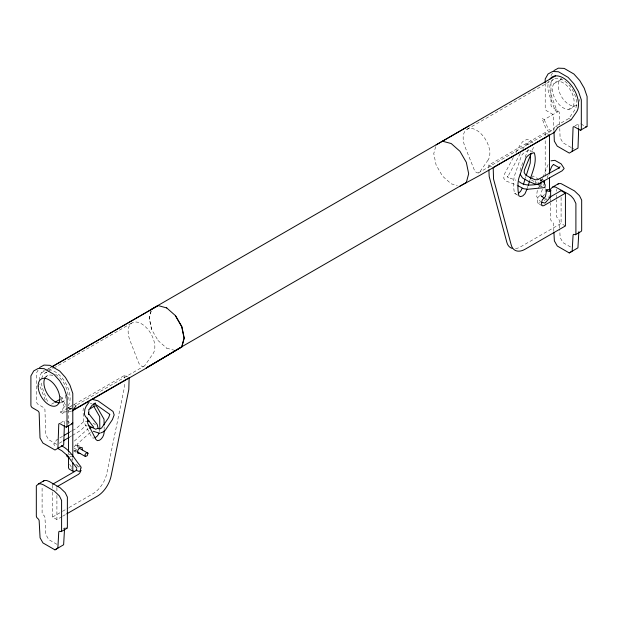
<?xml version="1.0" encoding="UTF-8"?>
<svg xmlns="http://www.w3.org/2000/svg" width="618" height="618" viewBox="0 0 618 618"><rect width="100%" height="100%" fill="white"/><g stroke="black" fill="none" stroke-linecap="round" stroke-linejoin="round"><path stroke-width="0.46" stroke-dasharray="3.09 2.32" d="M61.839 516.694L56.91 519.545L52.576 517.042L52.576 491.974M104.148 429.749L104.148 426.914M545.2 176.261L545.2 139.189M535.729 183.863L535.736 180.865L538.626 182.534M540.217 181.29L540.225 178.293M64.411 424.566L64.542 420.85A2.039 1.182 60 0 1 65.933 420.441M578.718 127.64L578.85 123.924A2.039 1.182 60 0 1 580.24 123.515M520.101 170.676L520.325 168.776L523.631 160.757M532.585 177.482L532.87 175.914L539.12 179.521M99.506 431.557L99.815 430.089M151.047 310.947L149.177 317.93L151.518 329.348L158.053 340.503M151.201 311.039L149.332 318.015L151.673 329.44M435.644 146.636L433.774 153.619L436.115 165.037L442.496 176.099L451.217 183.832L457.328 185.47M533.434 147.293L531.665 152.414M83.708 407.903L83.059 410.028L83.445 421.051L91.534 436.941L93.024 438.131L95.226 437.729M548.884 197.049L549.317 195.628M525.308 178.424L525.887 176.617M527.332 188.135L527.911 186.335M529.641 180.927L530.221 179.12M539.622 185.415L537.112 191.611L536.609 196.493L539.475 200.68L540.711 201.514M541.414 180.989L542.496 178.332M542.851 177.443L548.236 164.156M542.488 189.255L541.074 192.739L540.827 195.164L542.457 197.544M547.085 177.914L548.143 175.296M525.107 157.188L528.784 148.274M513.288 157.598L504.852 173.287L503.678 178.108L505.431 180.796L516.571 185.045M515.945 152.638L519.939 145.207L522.851 141.429L527.108 139.328L530.012 140.07L533.017 142.874M520.294 153.496L508.884 174.724L508.127 177.845L507.463 176.23L508.313 177.528L515.86 180.178M522.573 149.247L525.57 144.844L528.568 143.368L526.613 143.615L529.093 144.805M38.107 370.082L36.678 372.592L36.678 401.885A2.039 1.182 60 0 0 38.123 404.388L43.538 407.517A2.039 1.182 60 0 1 44.929 409.525L45.786 434.67L48.698 439.707L57.559 444.821M550.986 75.674L552.886 72.321M64.542 528.629L65.014 527.903L62.542 529.34M71.881 408.189L62.75 413.465L60.502 412.167L65.879 404.411M62.75 413.465L65.431 409.595M478.286 172.978L553.025 129.842L555.574 126.165L568.869 118.486L574.786 109.958A18.903 10.915 60 0 0 563.183 80.162A18.903 10.915 60 0 0 551.58 96.562L557.498 111.928L544.211 119.598L541.963 118.301L545.068 126.358A7.864 4.542 60 0 0 551.055 132.909M73.998 447.092L75.674 444.991L77.93 445.176L80.093 446.428M538.618 185.531L540.062 186.366L542.303 186.582L543.987 184.488M71.464 468.429L72.012 467.826M544.551 194.546L542.202 196.655L541.167 195.852L539.506 195.836L538.085 197.196L537.258 199.591L537.258 201.931L537.907 203.299L542.241 205.802M74.384 441.043L87.995 428.815M90.305 432.353L77.629 443.739L77.096 444.412L77.93 447.424M62.518 436.347L56.74 439.815L53.689 444.002L55.736 447.231M69.116 432.384L71.588 430.893M72.414 430.398C77.42 428.683 80.07 424.365 84.063 421.399L86.852 421.252M59.305 443.26L62.58 441.298M69.123 437.359L71.58 435.883M72.399 435.396L80.579 430.476L85.817 425.377L87.169 425.308M68.127 408.467A5.122 2.951 60 0 0 69.927 408.946L71.24 408.174M143.314 366.574L144.627 365.802L153.094 353.589A18.903 10.915 60 0 0 141.499 323.801A18.903 10.915 60 0 0 129.896 340.194L138.362 362.179A5.122 2.951 60 0 0 143.314 366.574L77.428 404.612M41.568 372.754L44.905 370.831M45.74 370.352L50.738 367.463M48.003 369.062L51.34 367.138M467.077 129.262L553.751 79.22M45.485 372.847L47.146 371.881M47.98 371.403L52.986 368.513M53.812 368.034L132.159 322.805M44.365 377.853L49.316 374.995M553.882 83.693L561.971 79.019M51.626 404.164L54.114 402.727M60.765 398.888L62.426 397.93L64.975 404.551A5.122 2.951 60 0 0 65.802 406.165M59.992 403.013L64.117 400.626M568.684 109.332A15.326 8.845 60 0 0 568.684 87.663A15.326 8.845 60 0 0 552.43 89.116A15.326 8.845 60 0 0 568.684 109.332L576.772 104.658M60.502 412.167L65.485 409.294M66.311 408.815L72.128 405.454M68.467 423.933L68.467 407.78L73.434 404.906M74.268 404.427L124.805 375.25L127.694 376.918M488.861 167.941L488.861 165.06L545.2 132.538L549.533 135.033M69.927 408.946L71.595 407.98M60.711 422.774L64.836 420.387M575.01 125.848L579.143 123.469M540.147 202.766L537.907 203.299M544.172 200.441L546.59 199.042M52.576 517.042L61.615 511.82M62.441 511.341L68.196 508.019M69.015 507.548L92.855 493.782A20.433 11.796 -60 0 0 106.814 473.365L124.465 387.107L124.805 381.963M565.424 225.949L561.09 223.446L520.812 246.706A20.433 11.796 -60 0 1 515.512 248.606M62.665 516.223L65.948 514.323M68.861 457.505L71.132 456.308L71.989 459.769M90.282 403.353L92.067 403.415M78.494 466.999L79.915 466.721M533.566 152.352L529.958 150.267C526.806 150.715 523.338 152.631 521.6 155.427L514.477 175.767C513.11 181.398 513.427 187.656 514.477 193.272L518.085 195.358M546.536 199.158L545.501 198.355M68.899 454.578L70.622 454.516M74.199 450.839L75.697 450.962L77.938 448.166L77.93 445.176M166.621 348.143L174.631 350.336M78.571 466.86L76.702 465.563M514.477 193.272L516.169 194.137M93.086 423.307L95.419 424.605M581.013 123.963L584.883 126.196M557.498 111.928L555.25 110.63L549.889 96.702A21.653 12.507 60 0 1 548.815 81.182M568.869 118.486L571.117 119.784M555.574 126.165L557.822 127.462M571.055 147.432L563.006 142.781L560.093 137.744L559.777 128.436M571.859 147.895L574.276 149.293M541.669 179.127L544.558 180.796M540.881 179.745L542.326 180.58M539.9 179.977L541.461 180.873M531.387 179.985L537.027 183.237M540.132 185.33L542.303 186.582M488.861 165.06L493.195 167.563M541.167 195.852L544.775 197.938M541.654 196.678L544.543 198.347M62.426 397.93L60.178 396.632L63.275 404.69A7.864 4.542 60 0 0 66.945 409.904M73.789 404.496L76.037 405.794M68.467 407.78L72.074 409.858M66.705 420.889L70.576 423.121M75.674 444.991L78.563 446.66M74.16 448.212L76.331 449.464M74.407 450.182L76.763 451.542M73.449 450.777L76.338 452.446M75.581 464.218L77.744 465.47M570.538 246.984L563.06 242.681L560.147 237.575L559.692 228.984M56.98 544.342L48.752 539.607L45.848 534.5L44.929 517.312L44.457 516.038L42.526 514.191L42.101 512.739L42.101 486.273M157.899 340.41L166.783 348.235M69.703 464.412L71.456 467.254M529.958 150.267L530.607 151.634M544.211 119.598L548.073 128.513A5.122 2.951 60 0 0 553.025 129.842M47.486 401.337L43.214 390.236A18.903 10.915 60 0 1 41.452 381.105M45.207 399.954L41.522 390.375A21.653 12.507 60 0 1 39.768 383.848M559.645 228.027L559.236 220.387L558.765 219.12L556.826 217.258L556.401 215.813L556.401 199.745M553.867 231.364L553.458 223.724L552.986 222.449L551.047 220.595L550.623 219.151L550.623 203.083M559.645 124.712L559.236 112.6A2.039 1.182 60 0 0 557.845 110.591L552.43 107.462A2.039 1.182 60 0 1 550.986 104.96L550.986 80.394M553.967 130.838L553.458 115.937A2.039 1.182 60 0 0 552.067 113.928L546.652 110.8A2.039 1.182 60 0 1 545.207 108.297L545.207 83.731M561.09 197.42L561.09 223.446M556.401 189.347L556.401 191.24M556.401 195.018L556.401 198.795M550.623 198.355L550.623 202.132M545.2 132.538L545.2 138.239M545.2 188.621L545.2 192.422M124.805 375.25L124.805 378.123M72.8 457.807L72.8 460.657M68.467 452.453L68.467 454.354M56.91 487.726L56.91 491.58M56.91 495.443L56.91 519.545M52.576 485.223L52.576 491.009M39.506 380.379A21.653 12.507 60 0 1 44.426 370.29M48.729 369.541A21.653 12.507 60 0 1 66.226 384.072A21.653 12.507 60 0 1 68.111 405.732M41.73 378.587A18.903 10.915 60 0 1 47.068 372.229M55.612 374.33A18.903 10.915 60 0 1 67.934 399.807M71.387 411.372A7.864 4.542 60 0 1 67.71 410.468M45.353 377.281A15.326 8.845 60 0 1 52.878 375.559M65.57 395.211A15.326 8.845 60 0 1 60.155 402.921M577.104 105.045A15.326 8.845 60 0 1 561.383 96.454A15.326 8.845 60 0 1 561.801 78.548M579.838 99.328A15.326 8.845 60 0 1 579.506 101.313M488.104 160L479.638 172.213A5.122 2.951 60 0 1 474.686 170.885L464.906 146.605A18.903 10.915 60 0 1 476.501 130.205A18.903 10.915 60 0 1 488.104 160"/><path stroke-width="0.93" d="M80.742 468.166L80.093 472.623L78.579 474.253L56.91 486.76M87.393 418.038L87.779 423.554L95.867 439.437L97.358 440.634L99.56 440.232C102.781 438.239 104.45 434.423 104.148 430.7M99.815 429.139L99.683 416.702L93.496 405.833M104.148 425.022L104.017 419.205L96.4 405.918L94.616 405.856L88.544 409.865M549.533 174.013L549.533 135.033L493.195 167.563L493.535 179.027L511.186 244.898A20.433 11.796 -60 0 0 525.145 249.209L565.424 225.949L565.424 193.171L561.09 190.668L549.008 197.644M544.551 183.793L544.558 180.796M57.907 448.336L58.764 424.187A2.039 1.182 60 0 1 60.155 423.778L65.57 426.907A2.039 1.182 60 0 0 67.014 426.072L67.014 396.779L64.164 388.459L59.652 380.758L53.936 374.369L44.11 368.668L38.262 368.405L33.751 370.9L30.9 375.929L30.9 405.223A2.039 1.182 60 0 0 32.345 407.725L37.76 410.846A2.039 1.182 60 0 1 39.15 412.863L40.008 438.007L42.92 443.044L54.994 450.02L63.685 444.999L64.38 425.493M572.214 151.418L573.071 127.262A2.039 1.182 60 0 1 574.462 126.852L579.877 129.981A2.039 1.182 60 0 0 581.322 129.147L581.322 99.861L578.471 91.534L573.96 83.832L568.112 77.343L558.409 71.742L552.569 71.487L548.058 73.982L545.207 79.004L545.207 82.789M578.68 128.567L577.992 148.081L569.302 153.094L557.22 146.118L554.315 141.082L553.998 131.773M64.488 529.58L63.631 544.759L54.94 549.85L42.974 542.944L40.07 537.83L39.15 520.65L38.679 519.375L36.748 517.521L36.323 516.076L36.323 485.833L38.525 483.879L44.303 480.541L46.69 480.51L49.324 481.553L60.155 487.803L65.176 492.592L67.377 497.088L67.377 527.332L66.953 528.29L61.174 531.627L59.235 531.241L58.764 531.967L57.853 548.096L54.94 549.85M578.85 231.711L577.93 247.841L569.248 252.924L557.281 246.018L554.369 240.912L553.913 232.314M88.907 410.676L88.559 414.616L88.482 412.894M546.721 189.803L547.231 190.977L549.819 191.518L550.908 190.676L548.993 189.618L546.721 189.803L545.431 196.539L543.639 198.602M181.962 345.918L184.064 338.069L181.731 326.652L175.342 315.589M181.885 346.883L146.327 367.895L181.885 346.883L184.226 338.162L181.885 326.744L175.504 315.682L166.621 307.857M78.702 447.872L87.995 453.233L87.277 455.644L85.415 456.54L77.551 451.997M523.291 184.728L525.022 179.32M526.181 175.721L530.221 163.106L530.607 153.473M527.046 189.031L524.976 193.758L522.774 195.898L520.503 196.64L518.811 195.775C517.76 190.159 517.444 183.901 518.811 178.27L525.933 157.93C527.672 155.126 531.14 153.218 534.292 152.77C537.042 161.298 533.172 170.174 530.514 178.223M528.197 185.431L529.356 181.823M76.833 468.931L75.798 470.931L73.449 471.534L69.116 469.031L68.467 467.664L68.467 456.254M109.726 414.686L108.606 417.698L101.537 428.065L99.521 428.915L97.976 428.583M549.209 172.677L551.681 166.574L553.164 164.782M531.31 153.287L524.45 169.896L524.149 172.499L525.725 175.048L530.908 178.023M61.174 531.627L61.599 530.669L61.599 500.418L59.398 495.93L54.376 491.14L43.546 484.891L40.912 483.848L38.525 483.879M569.248 252.924L572.152 251.178L573.071 235.049L573.543 234.322L575.474 234.701L575.899 233.743L575.899 203.492L573.697 199.004L571.31 196.223L568.676 194.214L555.211 186.922L552.824 186.953L550.623 188.899L550.623 197.412M522.133 188.335L520.642 191.256L518.44 193.395M67.679 455.227L66.953 456.455L68.861 457.505M99.189 433.033L97.497 435.852L95.226 437.729M72.932 410.267L76.037 405.794M88.984 402.318L86.141 406.289L84.836 409.41L84.419 414.176L85.106 415.937L93.704 427.254M89.873 408.367L92.144 405.192L95.381 403.052L93.697 403.963L95.427 404.211L109.811 414.377M540.07 183.368L541.198 181.97M549.464 198.208L545.03 203.067L541.955 202.341M560.07 166.713L558.942 167.949L537.784 179.668L535.234 179.761L530.066 177.598M543.84 198.339L542.419 199.691L541.592 202.094L541.592 204.434L542.241 205.802L543.755 205.686L565.424 193.171M43.206 481.515L44.303 480.541M557.498 184.589L558.602 183.616L560.99 183.585L574.454 190.877L579.475 195.667L581.677 200.155L581.677 230.406L581.252 231.364L575.474 234.701M64.164 435.358L69.116 432.384M63.399 440.804L69.123 437.359M175.504 350.568L144.774 369L72.221 410.893M436.115 144.898L555.543 75.867M151.518 309.209L468.861 125.91M51.572 366.984L158.053 305.609L52.175 366.659M54.948 402.248L59.931 399.375M175.342 350.483L466.327 182.48L468.668 173.758L466.327 162.341L459.946 151.279L451.217 143.546L442.496 141.205M73.627 409.796L129.139 377.752L128.799 389.61L111.147 475.868A20.433 11.796 -60 0 1 97.188 496.285L66.775 513.844M66.296 427.1L72.6 423.454M580.596 130.174L586.907 126.535M552.824 186.953L558.602 183.616M52.576 484.257L74.245 471.75M553.836 70.645L558.348 68.15L564.188 68.405L573.89 74.005L579.738 80.502L584.249 88.196L587.1 96.524L587.1 125.809A2.039 1.182 60 0 1 585.655 126.644M39.529 367.563L44.04 365.076L49.888 365.331L59.714 371.039L65.431 377.42L69.942 385.122L72.793 393.442L72.8 456.856M459.946 186.165L479.784 175.412L553.172 133.04A7.864 4.542 60 0 0 554.725 131.935L557.822 127.462L571.117 119.784L576.478 112.051A21.653 12.507 60 0 0 570.823 84.689A21.653 12.507 60 0 0 549.935 79.081M100.549 433.025L104.233 431.464L105.601 429.796L112.422 419.607L114.175 414.902L113.001 411.433L97.914 400.765L93.094 399.599M89.61 428.235L92.02 427.37M81.244 470.669L78.679 471.287L76.238 470.329M550.993 160.834L554.864 160.34L561.152 163.87L564.164 168.529L562.056 170.854L538.842 183.755L537.027 184.334L534.918 183.963L528.622 181.422L522.457 177.884L520.217 174.253M541.716 183.863C534.091 184.627 525.648 186.953 519.097 181.677M87.787 421.206L89.201 421.136M80.031 453.465L77.783 453.28L77.775 450.298L80.008 447.494L82.264 447.679L82.271 449.919M65.933 528.197L66.953 528.29M99.39 433.21L93.31 431.271M157.899 305.516L166.783 307.949M87.995 453.233L86.582 452.646L84.983 454.686L85.415 456.54M517.954 185.732L523.732 188.768L528.004 189.247L544.929 187.548L545.223 185.029L543.809 182.225L542.241 181.329M88.637 425.717L95.728 429.255L98.092 428.12L97.111 424.288L88.853 413.836M553.434 164.434L558.479 167.269L559.197 168.343M61.352 445.732C70.344 449.873 74.654 459.383 80.78 466.559L81.182 467.926M58.061 448.583L61.931 450.831L67.347 455.543M66.736 454.887L76.779 468.081M73.449 471.534L72.8 470.167L72.8 462.558M549.533 177.814L549.533 190.174M488.861 169.865L489.201 176.524L506.853 242.395A20.433 11.796 -60 0 0 512.013 248.336M68.467 425.841L68.467 451.503M72.793 422.735A2.039 1.182 60 0 1 71.348 423.569M59.336 402.936A15.326 8.845 60 0 1 47.076 393.38A15.326 8.845 60 0 1 44.929 377.977M38.123 386.034A15.326 8.845 60 0 0 54.376 406.25A15.326 8.845 60 0 0 54.376 384.581A15.326 8.845 60 0 0 38.123 386.034"/></g></svg>
